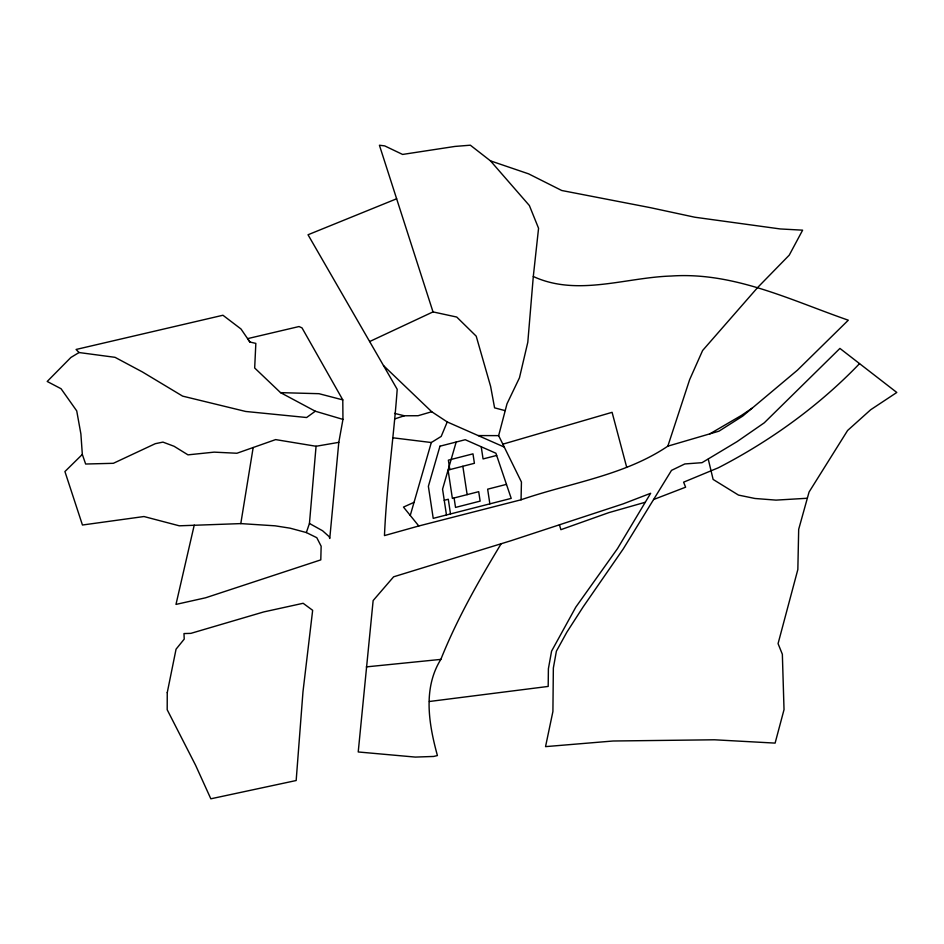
<?xml version="1.0" encoding="UTF-8"?>
<svg xmlns="http://www.w3.org/2000/svg" width="944" height="944" viewBox="0 0 944 944"><rect width="100%" height="100%" fill="white"/><g stroke="black" fill="none" stroke-linecap="round" stroke-linejoin="round"><path stroke-width="1.42" d="M396.633 198.783L308.027 234.761L397.2 389.317C393.695 438.051 386.556 486.597 384.468 535.59L418.794 525.985L521.053 499.789L521.442 482.018L498.644 435.632L507.011 403.772L519.46 377.812L527.802 342.271L533.301 276.498L538.564 228.283L529.372 205.532L490.479 160.869L470.348 145.199L454.984 146.426L402.592 154.438L384.715 145.895L379.417 145.234L433.013 311.898L456.743 317.054L476.213 336.17L490.62 386.403L494.585 407.855L505.016 410.593M194.24 525.1L175.985 604.408L205.615 597.788L320.795 559.875L321.149 546.222L316.795 537.691L306.352 532.558L309.443 523.46L316.063 446.264L338.802 442.358L342.955 419.396L342.79 399.89L302.009 327.875L299.024 326.541L247.599 338.636L249.912 342.023L255.836 343.392L254.679 367.995L280.557 392.645L315.296 411.218L342.955 419.396M338.802 442.358L329.763 538.481L329.137 536.629L322.588 530.764L309.443 523.46M429.414 701.486L548.193 686.43L548.393 668.765L551.579 651.159L575.793 607.145L617.529 548.57L650.652 493.287L623.123 503.884L510.916 540.747L393.624 576.808L373.14 600.561L358.224 751.967L415.348 757.088L433.674 756.451L437.414 755.566C428.871 724.319 422.664 688.577 440.836 659.396C457.038 618.827 478.632 581.02 501.146 543.756M315.296 411.218L306.623 417.519L245.7 411.466L182.617 396.126L142.426 371.96L115.05 357.328L79.06 352.537L70.883 357.469L47.2 381.47L61.065 388.739L76.724 410.888L80.889 433.933L82.329 454.43L64.924 471.552L82.447 525.017L143.972 516.533L179.289 525.808L240.791 523.601L253.169 447.527M807.332 498.255L809.079 492.013L847.606 430.476L870.675 409.755L896.8 392.468L839.924 348.419L764.262 422.818L737.063 441.627L702.017 462.678L684.801 463.952L671.503 470.372L623.264 548.901L583.097 606.98L566.872 632.161L556.394 651.183L553.349 668.033L552.913 711.481L545.538 746.633L613.093 741.005L714.478 739.789L775.107 743.105L784.027 709.64L782.352 654.263L778.068 643.619L797.845 569.503L798.683 529.336L807.332 498.255L776.039 500.119L754.94 498.479L738.479 495.081L713.121 479.434L708.283 459.244M410.251 515.448L431.314 442.524L441.202 436.423L447.232 421.944L431.727 411.737L383.512 365.588M456.176 442.04L442.559 489.169L446.465 514.964M521.053 499.789C570.105 482.832 624.149 475.67 667.833 446.158L689.651 379.63L702.607 350.507L757.772 287.377L789.243 255.151L802.624 230.171L780.204 228.944L694.843 217.226L650.121 207.609L561.727 190.499L528.605 173.849L490.479 160.869M859.512 363.582L857.86 365.375A432.092 319.591 -21.5 0 1 783.201 428.694A432.907 320.193 -21.5 0 1 718.349 467.776L683.609 482.172L685.615 487.187L653.59 499.529M752.12 408.197L741.512 415.372L709.864 433.839M369.635 341.551L433.013 311.898M414.038 502.338L403.477 507.081L418.794 525.985M395.111 418.794L404.315 415.773L418.05 415.726L431.727 411.737M667.833 446.158L718.974 431.172L742.751 416.056L797.42 370.19L848.302 320.193C790.777 300.239 733.854 271.754 671.302 276.026C625.612 277.406 577.303 296.782 533.301 276.498M502.845 444.176L612.09 412.327L626.651 467.115M645.283 502.255L608.821 512.639L560.878 529.678L559.438 524.805M496.674 455.445L483.068 458.937L481.216 446.76M444.246 500.296L448.282 499.258L450.5 513.937M506.468 484.366L487.647 489.181L489.865 503.848M366.296 666.889L440.836 659.396M498.644 435.632L478.16 435.573M280.557 392.645L318.989 393.695L342.79 399.89M240.791 523.601L275.105 525.82L290.115 528.18L306.352 532.558M393.141 437.827L431.314 442.524M316.063 446.264L275.636 439.597L236.92 453.25L214.17 452.141L187.986 454.855L174.085 446.276L162.958 442.111L155.3 443.68L113.374 463.303L85.644 464.023L82.329 454.43M394.557 413.378L404.315 415.773M447.232 421.944L504.261 447.078M79.06 352.537L76.075 349.469L222.937 315.249L240.991 328.984L249.912 342.023M462.843 466.265L467.138 494.632M449.804 469.605L448.376 460.153L472.979 453.852L474.407 463.303L448.081 470.053L452.377 498.408L478.702 491.671L480.13 501.122L455.527 507.424L454.099 497.972M167.253 692.613L167.194 709.746L195.597 765.265L210.831 798.801L296.168 780.523L302.977 691.799L312.653 610.308L303.142 603.287L263.765 611.924L190.865 633.365L183.986 633.566L184.222 639.112L176.056 649.177L167.253 692.613M439.963 446.193L428.375 486.313L433.225 518.362L511.211 498.385L495.919 453.238L465.239 439.715L439.963 446.193"/></g></svg>
